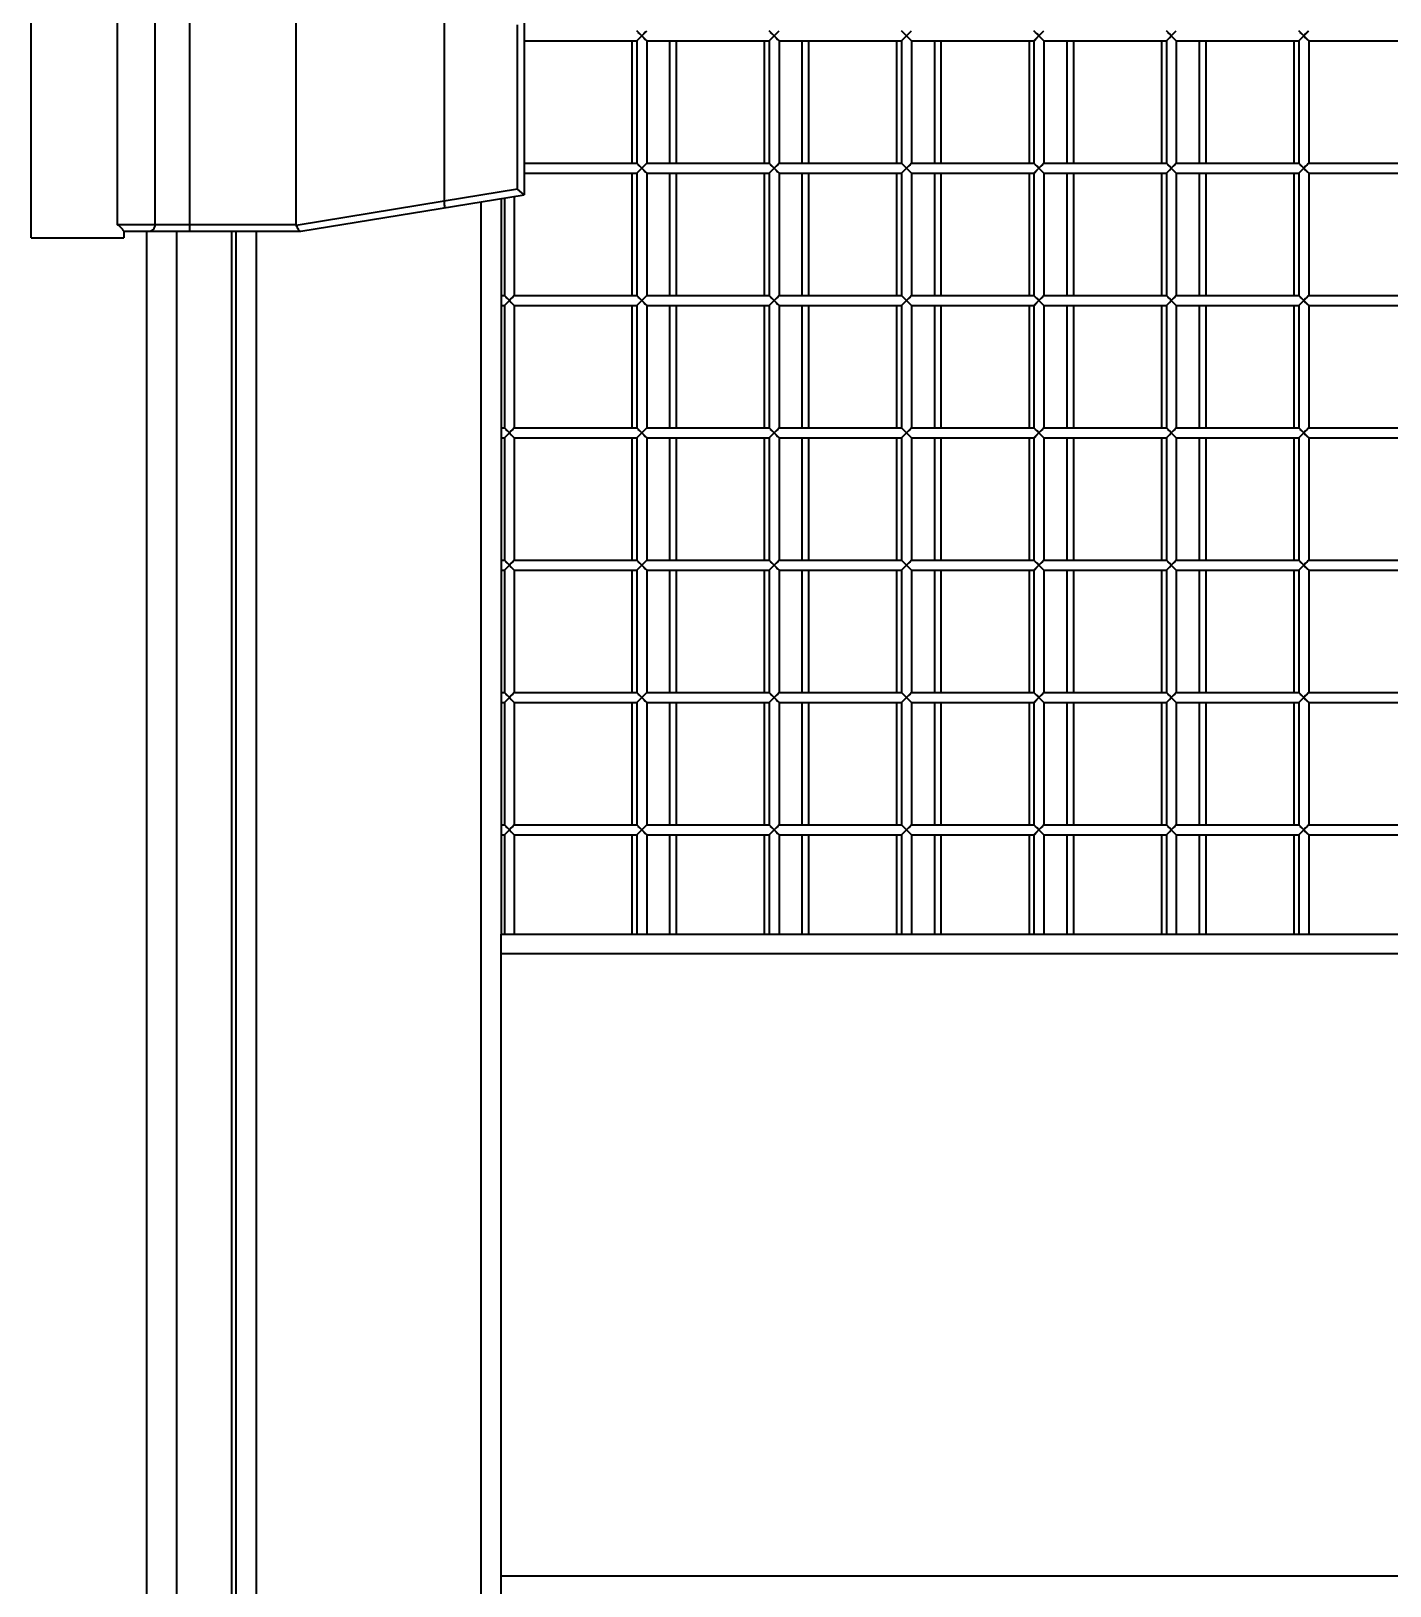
# Model space of a CAD drawing. Header units: millimetres. Extents: x 32496 to 166256, y 3504 to 23939.
# Drawn here: x 95244.8 to 95655.3, y 21251.5 to 21721.4 of the extents above; entities that cross this region are included whole.
import ezdxf

# ---------------------------------------------------------------- set-up
doc = ezdxf.new("R2010")
doc.units = ezdxf.units.MM
doc.layers.get('0').update_dxf_attribs({"lineweight": 35})

# ---------------------------------------------------------------- blocks, each defined once
blk = doc.blocks.new('8-1250')
at = {"linetype": 'Continuous'}
for p, q in [((-4718.13, -33101.29), (-4718.13, -33022.29)), ((-4692.1, -33026.29), (-4692.1, -33097.29)), ((-4680.62, -33097.29), (-4680.62, -33026.29)), ((-4670.3, -33024.29), (-4670.3, -33099.29)), ((-4638.13, -33026.29), (-4638.13, -33097.29)), ((-4593.33, -33033.37), (-4593.33, -33090.21)), ((-4569.13, -33035.29), (-4569.13, -33088.29)), ((-4571.13, -33086.59), (-4571.13, -33036.99)), ((-4535.13, -33041.79), (-4532.13, -33038.79)), ((-4532.13, -33041.79), (-4535.13, -33038.79)), ((-4535.01, -33041.67), (-4534.22, -33040.88)), ((-4534.22, -33040.88), (-4533.63, -33040.29)), ((-4495.13, -33041.79), (-4492.13, -33038.79)), ((-4492.13, -33041.79), (-4495.13, -33038.79)), ((-4495.01, -33041.67), (-4494.22, -33040.88)), ((-4494.22, -33040.88), (-4493.63, -33040.29)), ((-4455.13, -33041.79), (-4452.13, -33038.79)), ((-4452.13, -33041.79), (-4455.13, -33038.79)), ((-4455.01, -33041.67), (-4454.22, -33040.88)), ((-4454.22, -33040.88), (-4453.63, -33040.29)), ((-4415.13, -33041.79), (-4412.13, -33038.79)), ((-4412.13, -33041.79), (-4415.13, -33038.79)), ((-4415.01, -33041.67), (-4414.22, -33040.88)), ((-4414.22, -33040.88), (-4413.63, -33040.29)), ((-4375.13, -33041.79), (-4372.13, -33038.79)), ((-4372.13, -33041.79), (-4375.13, -33038.79)), ((-4375.01, -33041.67), (-4374.22, -33040.88)), ((-4374.22, -33040.88), (-4373.63, -33040.29)), ((-4335.13, -33041.79), (-4332.13, -33038.79)), ((-4332.13, -33041.79), (-4335.13, -33038.79)), ((-4335.01, -33041.67), (-4334.22, -33040.88)), ((-4334.22, -33040.88), (-4333.63, -33040.29)), ((-4569.13, -33041.79), (-4535.13, -33041.79)), ((-4536.63, -33041.79), (-4536.63, -33078.79)), ((-4535.13, -33041.79), (-4535.13, -33078.79)), ((-4532.13, -33041.79), (-4532.13, -33078.79)), ((-4532.13, -33041.79), (-4495.13, -33041.79)), ((-4525.13, -33078.79), (-4525.13, -33041.79)), ((-4523.13, -33078.79), (-4523.13, -33041.79)), ((-4496.63, -33041.79), (-4496.63, -33078.79)), ((-4495.13, -33041.79), (-4495.13, -33078.79)), ((-4492.13, -33041.79), (-4492.13, -33078.79)), ((-4492.13, -33041.79), (-4455.13, -33041.79)), ((-4485.13, -33078.79), (-4485.13, -33041.79)), ((-4483.13, -33078.79), (-4483.13, -33041.79)), ((-4456.63, -33041.79), (-4456.63, -33078.79)), ((-4455.13, -33041.79), (-4455.13, -33078.79)), ((-4452.13, -33041.79), (-4452.13, -33078.79)), ((-4452.13, -33041.79), (-4415.13, -33041.79)), ((-4445.13, -33078.79), (-4445.13, -33041.79)), ((-4443.13, -33078.79), (-4443.13, -33041.79)), ((-4416.63, -33041.79), (-4416.63, -33078.79)), ((-4415.13, -33041.79), (-4415.13, -33078.79)), ((-4412.13, -33041.79), (-4412.13, -33078.79)), ((-4412.13, -33041.79), (-4375.13, -33041.79)), ((-4405.13, -33078.79), (-4405.13, -33041.79)), ((-4403.13, -33078.79), (-4403.13, -33041.79)), ((-4376.63, -33041.79), (-4376.63, -33078.79)), ((-4375.13, -33041.79), (-4375.13, -33078.79)), ((-4372.13, -33041.79), (-4372.13, -33078.79)), ((-4372.13, -33041.79), (-4335.13, -33041.79)), ((-4365.13, -33078.79), (-4365.13, -33041.79)), ((-4363.13, -33078.79), (-4363.13, -33041.79)), ((-4336.63, -33041.79), (-4336.63, -33078.79)), ((-4335.13, -33041.79), (-4335.13, -33078.79)), ((-4332.13, -33041.79), (-4332.13, -33078.79)), ((-4332.13, -33041.79), (-4295.13, -33041.79)), ((-4569.13, -33078.79), (-4535.13, -33078.79)), ((-4535.13, -33081.79), (-4532.13, -33078.79)), ((-4532.13, -33081.79), (-4535.13, -33078.79)), ((-4532.13, -33078.79), (-4495.13, -33078.79)), ((-4495.13, -33081.79), (-4492.13, -33078.79)), ((-4492.13, -33081.79), (-4495.13, -33078.79)), ((-4492.13, -33078.79), (-4455.13, -33078.79)), ((-4455.13, -33081.79), (-4452.13, -33078.79)), ((-4452.13, -33081.79), (-4455.13, -33078.79)), ((-4452.13, -33078.79), (-4415.13, -33078.79)), ((-4415.13, -33081.79), (-4412.13, -33078.79)), ((-4412.13, -33081.79), (-4415.13, -33078.79)), ((-4412.13, -33078.79), (-4375.13, -33078.79)), ((-4375.13, -33081.79), (-4372.13, -33078.79)), ((-4372.13, -33081.79), (-4375.13, -33078.79)), ((-4372.13, -33078.79), (-4335.13, -33078.79)), ((-4335.13, -33081.79), (-4332.13, -33078.79)), ((-4332.13, -33081.79), (-4335.13, -33078.79)), ((-4332.13, -33078.79), (-4295.13, -33078.79)), ((-4569.13, -33081.79), (-4535.13, -33081.79)), ((-4536.63, -33081.79), (-4536.63, -33118.79)), ((-4535.13, -33081.79), (-4535.13, -33118.79)), ((-4535.01, -33081.67), (-4534.22, -33080.88)), ((-4534.22, -33080.88), (-4533.63, -33080.29)), ((-4532.13, -33081.79), (-4532.13, -33118.79)), ((-4532.13, -33081.79), (-4495.13, -33081.79)), ((-4525.13, -33118.79), (-4525.13, -33081.79)), ((-4523.13, -33118.79), (-4523.13, -33081.79)), ((-4496.63, -33081.79), (-4496.63, -33118.79)), ((-4495.13, -33081.79), (-4495.13, -33118.79)), ((-4495.01, -33081.67), (-4494.22, -33080.88)), ((-4494.22, -33080.88), (-4493.63, -33080.29)), ((-4492.13, -33081.79), (-4492.13, -33118.79)), ((-4492.13, -33081.79), (-4455.13, -33081.79)), ((-4485.13, -33118.79), (-4485.13, -33081.79)), ((-4483.13, -33118.79), (-4483.13, -33081.79)), ((-4456.63, -33081.79), (-4456.63, -33118.79)), ((-4455.13, -33081.79), (-4455.13, -33118.79)), ((-4455.01, -33081.67), (-4454.22, -33080.88)), ((-4454.22, -33080.88), (-4453.63, -33080.29)), ((-4452.13, -33081.79), (-4452.13, -33118.79)), ((-4452.13, -33081.79), (-4415.13, -33081.79)), ((-4445.13, -33118.79), (-4445.13, -33081.79)), ((-4443.13, -33118.79), (-4443.13, -33081.79)), ((-4416.63, -33081.79), (-4416.63, -33118.79)), ((-4415.13, -33081.79), (-4415.13, -33118.79)), ((-4415.01, -33081.67), (-4414.22, -33080.88)), ((-4414.22, -33080.88), (-4413.63, -33080.29)), ((-4412.13, -33081.79), (-4412.13, -33118.79)), ((-4412.13, -33081.79), (-4375.13, -33081.79)), ((-4405.13, -33118.79), (-4405.13, -33081.79)), ((-4403.13, -33118.79), (-4403.13, -33081.79)), ((-4376.63, -33081.79), (-4376.63, -33118.79)), ((-4375.13, -33081.79), (-4375.13, -33118.79)), ((-4375.01, -33081.67), (-4374.22, -33080.88)), ((-4374.22, -33080.88), (-4373.63, -33080.29)), ((-4372.13, -33081.79), (-4372.13, -33118.79)), ((-4372.13, -33081.79), (-4335.13, -33081.79)), ((-4365.13, -33118.79), (-4365.13, -33081.79)), ((-4363.13, -33118.79), (-4363.13, -33081.79)), ((-4336.63, -33081.79), (-4336.63, -33118.79)), ((-4335.13, -33081.79), (-4335.13, -33118.79)), ((-4335.01, -33081.67), (-4334.22, -33080.88)), ((-4334.22, -33080.88), (-4333.63, -33080.29)), ((-4332.13, -33081.79), (-4332.13, -33118.79)), ((-4332.13, -33081.79), (-4295.13, -33081.79)), ((-4636.63, -33099.29), (-4569.13, -33088.29)), ((-4571.13, -33086.59), (-4593.33, -33090.21)), ((-4569.13, -33088.29), (-4571.13, -33086.59)), ((-4593.32, -33090.28), (-4638.05, -33097.57)), ((-4582.13, -33733.17), (-4582.13, -33090.41)), ((-4576.13, -33089.43), (-4576.13, -33311.79)), ((-4575.13, -33089.27), (-4575.13, -33118.79)), ((-4572.13, -33088.78), (-4572.13, -33118.79)), ((-4692.1, -33097.29), (-4638.13, -33097.29)), ((-4718.13, -33101.29), (-4690.13, -33101.29)), ((-4690.13, -33099.29), (-4690.13, -33101.29)), ((-4690.13, -33099.29), (-4636.63, -33099.29)), ((-4683.13, -33724.29), (-4683.13, -33099.29)), ((-4674.13, -33724.29), (-4674.13, -33099.29)), ((-4657.63, -33099.29), (-4657.63, -33724.29)), ((-4656.13, -33724.29), (-4656.13, -33099.29)), ((-4650.13, -33099.29), (-4650.13, -33724.29)), ((-4576.13, -33118.79), (-4575.13, -33118.79)), ((-4575.13, -33121.79), (-4572.13, -33118.79)), ((-4572.13, -33121.79), (-4575.13, -33118.79)), ((-4575.01, -33121.67), (-4574.22, -33120.88)), ((-4574.22, -33120.88), (-4573.63, -33120.29)), ((-4572.13, -33118.79), (-4535.13, -33118.79)), ((-4535.13, -33121.79), (-4532.13, -33118.79)), ((-4532.13, -33121.79), (-4535.13, -33118.79)), ((-4535.01, -33121.67), (-4534.22, -33120.88)), ((-4534.22, -33120.88), (-4533.63, -33120.29)), ((-4532.13, -33118.79), (-4495.13, -33118.79)), ((-4495.13, -33121.79), (-4492.13, -33118.79)), ((-4492.13, -33121.79), (-4495.13, -33118.79)), ((-4495.01, -33121.67), (-4494.22, -33120.88)), ((-4494.22, -33120.88), (-4493.63, -33120.29)), ((-4492.13, -33118.79), (-4455.13, -33118.79)), ((-4455.13, -33121.79), (-4452.13, -33118.79)), ((-4452.13, -33121.79), (-4455.13, -33118.79)), ((-4455.01, -33121.67), (-4454.22, -33120.88)), ((-4454.22, -33120.88), (-4453.63, -33120.29)), ((-4452.13, -33118.79), (-4415.13, -33118.79)), ((-4415.13, -33121.79), (-4412.13, -33118.79)), ((-4412.13, -33121.79), (-4415.13, -33118.79)), ((-4415.01, -33121.67), (-4414.22, -33120.88)), ((-4414.22, -33120.88), (-4413.63, -33120.29)), ((-4412.13, -33118.79), (-4375.13, -33118.79)), ((-4375.13, -33121.79), (-4372.13, -33118.79)), ((-4372.13, -33121.79), (-4375.13, -33118.79)), ((-4375.01, -33121.67), (-4374.22, -33120.88)), ((-4374.22, -33120.88), (-4373.63, -33120.29)), ((-4372.13, -33118.79), (-4335.13, -33118.79)), ((-4335.13, -33121.79), (-4332.13, -33118.79)), ((-4332.13, -33121.79), (-4335.13, -33118.79)), ((-4335.01, -33121.67), (-4334.22, -33120.88)), ((-4334.22, -33120.88), (-4333.63, -33120.29)), ((-4332.13, -33118.79), (-4295.13, -33118.79)), ((-4576.13, -33121.79), (-4575.13, -33121.79)), ((-4575.13, -33121.79), (-4575.13, -33158.79)), ((-4572.13, -33121.79), (-4572.13, -33158.79)), ((-4572.13, -33121.79), (-4535.13, -33121.79)), ((-4536.63, -33121.79), (-4536.63, -33158.79)), ((-4535.13, -33121.79), (-4535.13, -33158.79)), ((-4532.13, -33121.79), (-4532.13, -33158.79)), ((-4532.13, -33121.79), (-4495.13, -33121.79)), ((-4525.13, -33158.79), (-4525.13, -33121.79)), ((-4523.13, -33158.79), (-4523.13, -33121.79)), ((-4496.63, -33121.79), (-4496.63, -33158.79)), ((-4495.13, -33121.79), (-4495.13, -33158.79)), ((-4492.13, -33121.79), (-4492.13, -33158.79)), ((-4492.13, -33121.79), (-4455.13, -33121.79)), ((-4485.13, -33158.79), (-4485.13, -33121.79)), ((-4483.13, -33158.79), (-4483.13, -33121.79)), ((-4456.63, -33121.79), (-4456.63, -33158.79)), ((-4455.13, -33121.79), (-4455.13, -33158.79)), ((-4452.13, -33121.79), (-4452.13, -33158.79)), ((-4452.13, -33121.79), (-4415.13, -33121.79)), ((-4445.13, -33158.79), (-4445.13, -33121.79)), ((-4443.13, -33158.79), (-4443.13, -33121.79)), ((-4416.63, -33121.79), (-4416.63, -33158.79)), ((-4415.13, -33121.79), (-4415.13, -33158.79)), ((-4412.13, -33121.79), (-4412.13, -33158.79)), ((-4412.13, -33121.79), (-4375.13, -33121.79)), ((-4405.13, -33158.79), (-4405.13, -33121.79)), ((-4403.13, -33158.79), (-4403.13, -33121.79)), ((-4376.63, -33121.79), (-4376.63, -33158.79)), ((-4375.13, -33121.79), (-4375.13, -33158.79)), ((-4372.13, -33121.79), (-4372.13, -33158.79)), ((-4372.13, -33121.79), (-4335.13, -33121.79)), ((-4365.13, -33158.79), (-4365.13, -33121.79)), ((-4363.13, -33158.79), (-4363.13, -33121.79)), ((-4336.63, -33121.79), (-4336.63, -33158.79)), ((-4335.13, -33121.79), (-4335.13, -33158.79)), ((-4332.13, -33121.79), (-4332.13, -33158.79)), ((-4332.13, -33121.79), (-4295.13, -33121.79)), ((-4576.13, -33158.79), (-4575.13, -33158.79)), ((-4575.13, -33161.79), (-4572.13, -33158.79)), ((-4572.13, -33161.79), (-4575.13, -33158.79)), ((-4572.13, -33158.79), (-4535.13, -33158.79)), ((-4535.13, -33161.79), (-4532.13, -33158.79)), ((-4532.13, -33161.79), (-4535.13, -33158.79)), ((-4532.13, -33158.79), (-4495.13, -33158.79)), ((-4495.13, -33161.79), (-4492.13, -33158.79)), ((-4492.13, -33161.79), (-4495.13, -33158.79)), ((-4492.13, -33158.79), (-4455.13, -33158.79)), ((-4455.13, -33161.79), (-4452.13, -33158.79)), ((-4452.13, -33161.79), (-4455.13, -33158.79)), ((-4452.13, -33158.79), (-4415.13, -33158.79)), ((-4415.13, -33161.79), (-4412.13, -33158.79)), ((-4412.13, -33161.79), (-4415.13, -33158.79)), ((-4412.13, -33158.79), (-4375.13, -33158.79)), ((-4375.13, -33161.79), (-4372.13, -33158.79)), ((-4372.13, -33161.79), (-4375.13, -33158.79)), ((-4372.13, -33158.79), (-4335.13, -33158.79)), ((-4335.13, -33161.79), (-4332.13, -33158.79)), ((-4332.13, -33161.79), (-4335.13, -33158.79)), ((-4332.13, -33158.79), (-4295.13, -33158.79)), ((-4576.13, -33161.79), (-4575.13, -33161.79)), ((-4575.13, -33161.79), (-4575.13, -33198.79)), ((-4575.01, -33161.67), (-4574.22, -33160.88)), ((-4574.22, -33160.88), (-4573.63, -33160.29)), ((-4572.13, -33161.79), (-4572.13, -33198.79)), ((-4572.13, -33161.79), (-4535.13, -33161.79)), ((-4536.63, -33161.79), (-4536.63, -33198.79)), ((-4535.13, -33161.79), (-4535.13, -33198.79)), ((-4535.01, -33161.67), (-4534.22, -33160.88)), ((-4534.22, -33160.88), (-4533.63, -33160.29)), ((-4532.13, -33161.79), (-4532.13, -33198.79)), ((-4532.13, -33161.79), (-4495.13, -33161.79)), ((-4525.13, -33198.79), (-4525.13, -33161.79)), ((-4523.13, -33198.79), (-4523.13, -33161.79)), ((-4496.63, -33161.79), (-4496.63, -33198.79)), ((-4495.13, -33161.79), (-4495.13, -33198.79)), ((-4495.01, -33161.67), (-4494.22, -33160.88)), ((-4494.22, -33160.88), (-4493.63, -33160.29)), ((-4492.13, -33161.79), (-4492.13, -33198.79)), ((-4492.13, -33161.79), (-4455.13, -33161.79)), ((-4485.13, -33198.79), (-4485.13, -33161.79)), ((-4483.13, -33198.79), (-4483.13, -33161.79)), ((-4456.63, -33161.79), (-4456.63, -33198.79)), ((-4455.13, -33161.79), (-4455.13, -33198.79)), ((-4455.01, -33161.67), (-4454.22, -33160.88)), ((-4454.22, -33160.88), (-4453.63, -33160.29)), ((-4452.13, -33161.79), (-4452.13, -33198.79)), ((-4452.13, -33161.79), (-4415.13, -33161.79)), ((-4445.13, -33198.79), (-4445.13, -33161.79)), ((-4443.13, -33198.79), (-4443.13, -33161.79)), ((-4416.63, -33161.79), (-4416.63, -33198.79)), ((-4415.13, -33161.79), (-4415.13, -33198.79)), ((-4415.01, -33161.67), (-4414.22, -33160.88)), ((-4414.22, -33160.88), (-4413.63, -33160.29)), ((-4412.13, -33161.79), (-4412.13, -33198.79)), ((-4412.13, -33161.79), (-4375.13, -33161.79)), ((-4405.13, -33198.79), (-4405.13, -33161.79)), ((-4403.13, -33198.79), (-4403.13, -33161.79)), ((-4376.63, -33161.79), (-4376.63, -33198.79)), ((-4375.13, -33161.79), (-4375.13, -33198.79)), ((-4375.01, -33161.67), (-4374.22, -33160.88)), ((-4374.22, -33160.88), (-4373.63, -33160.29)), ((-4372.13, -33161.79), (-4372.13, -33198.79)), ((-4372.13, -33161.79), (-4335.13, -33161.79)), ((-4365.13, -33198.79), (-4365.13, -33161.79)), ((-4363.13, -33198.79), (-4363.13, -33161.79)), ((-4336.63, -33161.79), (-4336.63, -33198.79)), ((-4335.13, -33161.79), (-4335.13, -33198.79)), ((-4335.01, -33161.67), (-4334.22, -33160.88)), ((-4334.22, -33160.88), (-4333.63, -33160.29)), ((-4332.13, -33161.79), (-4332.13, -33198.79)), ((-4332.13, -33161.79), (-4295.13, -33161.79)), ((-4576.13, -33198.79), (-4575.13, -33198.79)), ((-4575.13, -33201.79), (-4572.13, -33198.79)), ((-4572.13, -33201.79), (-4575.13, -33198.79)), ((-4575.01, -33201.67), (-4574.22, -33200.88)), ((-4574.22, -33200.88), (-4573.63, -33200.29)), ((-4572.13, -33198.79), (-4535.13, -33198.79)), ((-4535.13, -33201.79), (-4532.13, -33198.79)), ((-4532.13, -33201.79), (-4535.13, -33198.79)), ((-4535.01, -33201.67), (-4534.22, -33200.88)), ((-4534.22, -33200.88), (-4533.63, -33200.29)), ((-4532.13, -33198.79), (-4495.13, -33198.79)), ((-4495.13, -33201.79), (-4492.13, -33198.79)), ((-4492.13, -33201.79), (-4495.13, -33198.79)), ((-4495.01, -33201.67), (-4494.22, -33200.88)), ((-4494.22, -33200.88), (-4493.63, -33200.29)), ((-4492.13, -33198.79), (-4455.13, -33198.79)), ((-4455.13, -33201.79), (-4452.13, -33198.79)), ((-4452.13, -33201.79), (-4455.13, -33198.79)), ((-4455.01, -33201.67), (-4454.22, -33200.88)), ((-4454.22, -33200.88), (-4453.63, -33200.29)), ((-4452.13, -33198.79), (-4415.13, -33198.79)), ((-4415.13, -33201.79), (-4412.13, -33198.79)), ((-4412.13, -33201.79), (-4415.13, -33198.79)), ((-4415.01, -33201.67), (-4414.22, -33200.88)), ((-4414.22, -33200.88), (-4413.63, -33200.29)), ((-4412.13, -33198.79), (-4375.13, -33198.79)), ((-4375.13, -33201.79), (-4372.13, -33198.79)), ((-4372.13, -33201.79), (-4375.13, -33198.79)), ((-4375.01, -33201.67), (-4374.22, -33200.88)), ((-4374.22, -33200.88), (-4373.63, -33200.29)), ((-4372.13, -33198.79), (-4335.13, -33198.79)), ((-4335.13, -33201.79), (-4332.13, -33198.79)), ((-4332.13, -33201.79), (-4335.13, -33198.79)), ((-4335.01, -33201.67), (-4334.22, -33200.88)), ((-4334.22, -33200.88), (-4333.63, -33200.29)), ((-4332.13, -33198.79), (-4295.13, -33198.79)), ((-4576.13, -33201.79), (-4575.13, -33201.79)), ((-4575.13, -33201.79), (-4575.13, -33238.79)), ((-4572.13, -33201.79), (-4572.13, -33238.79)), ((-4572.13, -33201.79), (-4535.13, -33201.79)), ((-4536.63, -33201.79), (-4536.63, -33238.79)), ((-4535.13, -33201.79), (-4535.13, -33238.79)), ((-4532.13, -33201.79), (-4532.13, -33238.79)), ((-4532.13, -33201.79), (-4495.13, -33201.79)), ((-4525.13, -33238.79), (-4525.13, -33201.79)), ((-4523.13, -33238.79), (-4523.13, -33201.79)), ((-4496.63, -33201.79), (-4496.63, -33238.79)), ((-4495.13, -33201.79), (-4495.13, -33238.79)), ((-4492.13, -33201.79), (-4492.13, -33238.79)), ((-4492.13, -33201.79), (-4455.13, -33201.79)), ((-4485.13, -33238.79), (-4485.13, -33201.79)), ((-4483.13, -33238.79), (-4483.13, -33201.79)), ((-4456.63, -33201.79), (-4456.63, -33238.79)), ((-4455.13, -33201.79), (-4455.13, -33238.79)), ((-4452.13, -33201.79), (-4452.13, -33238.79)), ((-4452.13, -33201.79), (-4415.13, -33201.79)), ((-4445.13, -33238.79), (-4445.13, -33201.79)), ((-4443.13, -33238.79), (-4443.13, -33201.79)), ((-4416.63, -33201.79), (-4416.63, -33238.79)), ((-4415.13, -33201.79), (-4415.13, -33238.79)), ((-4412.13, -33201.79), (-4412.13, -33238.79)), ((-4412.13, -33201.79), (-4375.13, -33201.79)), ((-4405.13, -33238.79), (-4405.13, -33201.79)), ((-4403.13, -33238.79), (-4403.13, -33201.79)), ((-4376.63, -33201.79), (-4376.63, -33238.79)), ((-4375.13, -33201.79), (-4375.13, -33238.79)), ((-4372.13, -33201.79), (-4372.13, -33238.79)), ((-4372.13, -33201.79), (-4335.13, -33201.79)), ((-4365.13, -33238.79), (-4365.13, -33201.79)), ((-4363.13, -33238.79), (-4363.13, -33201.79)), ((-4336.63, -33201.79), (-4336.63, -33238.79)), ((-4335.13, -33201.79), (-4335.13, -33238.79)), ((-4332.13, -33201.79), (-4332.13, -33238.79)), ((-4332.13, -33201.79), (-4295.13, -33201.79)), ((-4576.13, -33238.79), (-4575.13, -33238.79)), ((-4575.13, -33241.79), (-4572.13, -33238.79)), ((-4572.13, -33241.79), (-4575.13, -33238.79)), ((-4572.13, -33238.79), (-4535.13, -33238.79)), ((-4535.13, -33241.79), (-4532.13, -33238.79)), ((-4532.13, -33241.79), (-4535.13, -33238.79)), ((-4532.13, -33238.79), (-4495.13, -33238.79)), ((-4495.13, -33241.79), (-4492.13, -33238.79)), ((-4492.13, -33241.79), (-4495.13, -33238.79)), ((-4492.13, -33238.79), (-4455.13, -33238.79)), ((-4455.13, -33241.79), (-4452.13, -33238.79)), ((-4452.13, -33241.79), (-4455.13, -33238.79)), ((-4452.13, -33238.79), (-4415.13, -33238.79)), ((-4415.13, -33241.79), (-4412.13, -33238.79)), ((-4412.13, -33241.79), (-4415.13, -33238.79)), ((-4412.13, -33238.79), (-4375.13, -33238.79)), ((-4375.13, -33241.79), (-4372.13, -33238.79)), ((-4372.13, -33241.79), (-4375.13, -33238.79)), ((-4372.13, -33238.79), (-4335.13, -33238.79)), ((-4335.13, -33241.79), (-4332.13, -33238.79)), ((-4332.13, -33241.79), (-4335.13, -33238.79)), ((-4332.13, -33238.79), (-4295.13, -33238.79)), ((-4576.13, -33241.79), (-4575.13, -33241.79)), ((-4575.13, -33241.79), (-4575.13, -33278.79)), ((-4575.01, -33241.67), (-4574.22, -33240.88)), ((-4574.22, -33240.88), (-4573.63, -33240.29)), ((-4572.13, -33241.79), (-4572.13, -33278.79)), ((-4572.13, -33241.79), (-4535.13, -33241.79)), ((-4536.63, -33241.79), (-4536.63, -33278.79)), ((-4535.13, -33241.79), (-4535.13, -33278.79)), ((-4535.01, -33241.67), (-4534.22, -33240.88)), ((-4534.22, -33240.88), (-4533.63, -33240.29)), ((-4532.13, -33241.79), (-4532.13, -33278.79)), ((-4532.13, -33241.79), (-4495.13, -33241.79)), ((-4525.13, -33278.79), (-4525.13, -33241.79)), ((-4523.13, -33278.79), (-4523.13, -33241.79)), ((-4496.63, -33241.79), (-4496.63, -33278.79)), ((-4495.13, -33241.79), (-4495.13, -33278.79)), ((-4495.01, -33241.67), (-4494.22, -33240.88)), ((-4494.22, -33240.88), (-4493.63, -33240.29)), ((-4492.13, -33241.79), (-4492.13, -33278.79)), ((-4492.13, -33241.79), (-4455.13, -33241.79)), ((-4485.13, -33278.79), (-4485.13, -33241.79)), ((-4483.13, -33278.79), (-4483.13, -33241.79)), ((-4456.63, -33241.79), (-4456.63, -33278.79)), ((-4455.13, -33241.79), (-4455.13, -33278.79)), ((-4455.01, -33241.67), (-4454.22, -33240.88)), ((-4454.22, -33240.88), (-4453.63, -33240.29)), ((-4452.13, -33241.79), (-4452.13, -33278.79)), ((-4452.13, -33241.79), (-4415.13, -33241.79)), ((-4445.13, -33278.79), (-4445.13, -33241.79)), ((-4443.13, -33278.79), (-4443.13, -33241.79)), ((-4416.63, -33241.79), (-4416.63, -33278.79)), ((-4415.13, -33241.79), (-4415.13, -33278.79)), ((-4415.01, -33241.67), (-4414.22, -33240.88)), ((-4414.22, -33240.88), (-4413.63, -33240.29)), ((-4412.13, -33241.79), (-4412.13, -33278.79)), ((-4412.13, -33241.79), (-4375.13, -33241.79)), ((-4405.13, -33278.79), (-4405.13, -33241.79)), ((-4403.13, -33278.79), (-4403.13, -33241.79)), ((-4376.63, -33241.79), (-4376.63, -33278.79)), ((-4375.13, -33241.79), (-4375.13, -33278.79)), ((-4375.01, -33241.67), (-4374.22, -33240.88)), ((-4374.22, -33240.88), (-4373.63, -33240.29)), ((-4372.13, -33241.79), (-4372.13, -33278.79)), ((-4372.13, -33241.79), (-4335.13, -33241.79)), ((-4365.13, -33278.79), (-4365.13, -33241.79)), ((-4363.13, -33278.79), (-4363.13, -33241.79)), ((-4336.63, -33241.79), (-4336.63, -33278.79)), ((-4335.13, -33241.79), (-4335.13, -33278.79)), ((-4335.01, -33241.67), (-4334.22, -33240.88)), ((-4334.22, -33240.88), (-4333.63, -33240.29)), ((-4332.13, -33241.79), (-4332.13, -33278.79)), ((-4332.13, -33241.79), (-4295.13, -33241.79)), ((-4576.13, -33278.79), (-4575.13, -33278.79)), ((-4575.13, -33281.79), (-4572.13, -33278.79)), ((-4572.13, -33281.79), (-4575.13, -33278.79)), ((-4575.01, -33281.67), (-4574.22, -33280.88)), ((-4574.22, -33280.88), (-4573.63, -33280.29)), ((-4572.13, -33278.79), (-4535.13, -33278.79)), ((-4535.13, -33281.79), (-4532.13, -33278.79)), ((-4532.13, -33281.79), (-4535.13, -33278.79)), ((-4535.01, -33281.67), (-4534.22, -33280.88)), ((-4534.22, -33280.88), (-4533.63, -33280.29)), ((-4532.13, -33278.79), (-4495.13, -33278.79)), ((-4495.13, -33281.79), (-4492.13, -33278.79)), ((-4492.13, -33281.79), (-4495.13, -33278.79)), ((-4495.01, -33281.67), (-4494.22, -33280.88)), ((-4494.22, -33280.88), (-4493.63, -33280.29)), ((-4492.13, -33278.79), (-4455.13, -33278.79)), ((-4455.13, -33281.79), (-4452.13, -33278.79)), ((-4452.13, -33281.79), (-4455.13, -33278.79)), ((-4455.01, -33281.67), (-4454.22, -33280.88)), ((-4454.22, -33280.88), (-4453.63, -33280.29)), ((-4452.13, -33278.79), (-4415.13, -33278.79)), ((-4415.13, -33281.79), (-4412.13, -33278.79)), ((-4412.13, -33281.79), (-4415.13, -33278.79)), ((-4415.01, -33281.67), (-4414.22, -33280.88)), ((-4414.22, -33280.88), (-4413.63, -33280.29)), ((-4412.13, -33278.79), (-4375.13, -33278.79)), ((-4375.13, -33281.79), (-4372.13, -33278.79)), ((-4372.13, -33281.79), (-4375.13, -33278.79)), ((-4375.01, -33281.67), (-4374.22, -33280.88)), ((-4374.22, -33280.88), (-4373.63, -33280.29)), ((-4372.13, -33278.79), (-4335.13, -33278.79)), ((-4335.13, -33281.79), (-4332.13, -33278.79)), ((-4332.13, -33281.79), (-4335.13, -33278.79)), ((-4335.01, -33281.67), (-4334.22, -33280.88)), ((-4334.22, -33280.88), (-4333.63, -33280.29)), ((-4332.13, -33278.79), (-4295.13, -33278.79)), ((-4576.13, -33281.79), (-4575.13, -33281.79)), ((-4575.13, -33281.79), (-4575.13, -33311.79)), ((-4572.13, -33281.79), (-4572.13, -33311.79)), ((-4572.13, -33281.79), (-4535.13, -33281.79)), ((-4536.63, -33281.79), (-4536.63, -33311.79)), ((-4535.13, -33281.79), (-4535.13, -33311.79)), ((-4532.13, -33281.79), (-4532.13, -33311.79)), ((-4532.13, -33281.79), (-4495.13, -33281.79)), ((-4525.13, -33311.79), (-4525.13, -33281.79)), ((-4523.13, -33311.79), (-4523.13, -33281.79)), ((-4496.63, -33281.79), (-4496.63, -33311.79)), ((-4495.13, -33281.79), (-4495.13, -33311.79)), ((-4492.13, -33281.79), (-4492.13, -33311.79)), ((-4492.13, -33281.79), (-4455.13, -33281.79)), ((-4485.13, -33311.79), (-4485.13, -33281.79)), ((-4483.13, -33311.79), (-4483.13, -33281.79)), ((-4456.63, -33281.79), (-4456.63, -33311.79)), ((-4455.13, -33281.79), (-4455.13, -33311.79)), ((-4452.13, -33281.79), (-4452.13, -33311.79)), ((-4452.13, -33281.79), (-4415.13, -33281.79)), ((-4445.13, -33311.79), (-4445.13, -33281.79)), ((-4443.13, -33311.79), (-4443.13, -33281.79)), ((-4416.63, -33281.79), (-4416.63, -33311.79)), ((-4415.13, -33281.79), (-4415.13, -33311.79)), ((-4412.13, -33281.79), (-4412.13, -33311.79)), ((-4412.13, -33281.79), (-4375.13, -33281.79)), ((-4405.13, -33311.79), (-4405.13, -33281.79)), ((-4403.13, -33311.79), (-4403.13, -33281.79)), ((-4376.63, -33281.79), (-4376.63, -33311.79)), ((-4375.13, -33281.79), (-4375.13, -33311.79)), ((-4372.13, -33281.79), (-4372.13, -33311.79)), ((-4372.13, -33281.79), (-4335.13, -33281.79)), ((-4365.13, -33311.79), (-4365.13, -33281.79)), ((-4363.13, -33311.79), (-4363.13, -33281.79)), ((-4336.63, -33281.79), (-4336.63, -33311.79)), ((-4335.13, -33281.79), (-4335.13, -33311.79)), ((-4332.13, -33281.79), (-4332.13, -33311.79)), ((-4332.13, -33281.79), (-4295.13, -33281.79)), ((-4576.13, -33511.79), (-4576.13, -33311.79)), ((-4576.13, -33311.79), (-3950.13, -33311.79)), ((-3950.13, -33317.79), (-4576.13, -33317.79)), ((-4576.13, -33505.79), (-3950.13, -33505.79))]:
    blk.add_line(p, q, dxfattribs=at)
for points in [[(-4533.63, -33040.29), (-4534.21, -33039.7), (-4534.69, -33039.23)], [(-4532.24, -33038.9), (-4532.56, -33039.22), (-4533.05, -33039.71), (-4533.63, -33040.29)], [(-4533.63, -33040.29), (-4533.04, -33040.88), (-4532.57, -33041.35), (-4532.13, -33041.79)], [(-4493.63, -33040.29), (-4494.21, -33039.7), (-4494.69, -33039.23)], [(-4492.24, -33038.9), (-4492.56, -33039.22), (-4493.05, -33039.71), (-4493.63, -33040.29)], [(-4493.63, -33040.29), (-4493.04, -33040.88), (-4492.57, -33041.35), (-4492.13, -33041.79)], [(-4453.63, -33040.29), (-4454.21, -33039.7), (-4454.69, -33039.23)], [(-4452.24, -33038.9), (-4452.56, -33039.22), (-4453.05, -33039.71), (-4453.63, -33040.29)], [(-4453.63, -33040.29), (-4453.04, -33040.88), (-4452.57, -33041.35), (-4452.13, -33041.79)], [(-4413.63, -33040.29), (-4414.21, -33039.7), (-4414.69, -33039.23)], [(-4412.24, -33038.9), (-4412.56, -33039.22), (-4413.05, -33039.71), (-4413.63, -33040.29)], [(-4413.63, -33040.29), (-4413.04, -33040.88), (-4412.57, -33041.35), (-4412.13, -33041.79)], [(-4373.63, -33040.29), (-4374.21, -33039.7), (-4374.69, -33039.23)], [(-4372.24, -33038.9), (-4372.56, -33039.22), (-4373.05, -33039.71), (-4373.63, -33040.29)], [(-4373.63, -33040.29), (-4373.04, -33040.88), (-4372.57, -33041.35), (-4372.13, -33041.79)], [(-4333.63, -33040.29), (-4334.21, -33039.7), (-4334.69, -33039.23)], [(-4332.24, -33038.9), (-4332.56, -33039.22), (-4333.05, -33039.71), (-4333.63, -33040.29)], [(-4333.63, -33040.29), (-4333.04, -33040.88), (-4332.57, -33041.35), (-4332.13, -33041.79)], [(-4533.63, -33080.29), (-4534.21, -33079.7), (-4534.69, -33079.23)], [(-4532.24, -33078.9), (-4532.56, -33079.22), (-4533.05, -33079.71), (-4533.63, -33080.29)], [(-4493.63, -33080.29), (-4494.21, -33079.7), (-4494.69, -33079.23)], [(-4492.24, -33078.9), (-4492.56, -33079.22), (-4493.05, -33079.71), (-4493.63, -33080.29)], [(-4453.63, -33080.29), (-4454.21, -33079.7), (-4454.69, -33079.23)], [(-4452.24, -33078.9), (-4452.56, -33079.22), (-4453.05, -33079.71), (-4453.63, -33080.29)], [(-4413.63, -33080.29), (-4414.21, -33079.7), (-4414.69, -33079.23)], [(-4412.24, -33078.9), (-4412.56, -33079.22), (-4413.05, -33079.71), (-4413.63, -33080.29)], [(-4373.63, -33080.29), (-4374.21, -33079.7), (-4374.69, -33079.23)], [(-4372.24, -33078.9), (-4372.56, -33079.22), (-4373.05, -33079.71), (-4373.63, -33080.29)], [(-4333.63, -33080.29), (-4334.21, -33079.7), (-4334.69, -33079.23)], [(-4332.24, -33078.9), (-4332.56, -33079.22), (-4333.05, -33079.71), (-4333.63, -33080.29)], [(-4533.63, -33080.29), (-4533.04, -33080.88), (-4532.57, -33081.35), (-4532.13, -33081.79)], [(-4493.63, -33080.29), (-4493.04, -33080.88), (-4492.57, -33081.35), (-4492.13, -33081.79)], [(-4453.63, -33080.29), (-4453.04, -33080.88), (-4452.57, -33081.35), (-4452.13, -33081.79)], [(-4413.63, -33080.29), (-4413.04, -33080.88), (-4412.57, -33081.35), (-4412.13, -33081.79)], [(-4373.63, -33080.29), (-4373.04, -33080.88), (-4372.57, -33081.35), (-4372.13, -33081.79)], [(-4333.63, -33080.29), (-4333.04, -33080.88), (-4332.57, -33081.35), (-4332.13, -33081.79)], [(-4573.63, -33120.29), (-4574.21, -33119.7), (-4574.69, -33119.23)], [(-4572.24, -33118.9), (-4572.56, -33119.22), (-4573.05, -33119.71), (-4573.63, -33120.29)], [(-4573.63, -33120.29), (-4573.04, -33120.88), (-4572.57, -33121.35), (-4572.13, -33121.79)], [(-4533.63, -33120.29), (-4534.21, -33119.7), (-4534.69, -33119.23)], [(-4532.24, -33118.9), (-4532.56, -33119.22), (-4533.05, -33119.71), (-4533.63, -33120.29)], [(-4533.63, -33120.29), (-4533.04, -33120.88), (-4532.57, -33121.35), (-4532.13, -33121.79)], [(-4493.63, -33120.29), (-4494.21, -33119.7), (-4494.69, -33119.23)], [(-4492.24, -33118.9), (-4492.56, -33119.22), (-4493.05, -33119.71), (-4493.63, -33120.29)], [(-4493.63, -33120.29), (-4493.04, -33120.88), (-4492.57, -33121.35), (-4492.13, -33121.79)], [(-4453.63, -33120.29), (-4454.21, -33119.7), (-4454.69, -33119.23)], [(-4452.24, -33118.9), (-4452.56, -33119.22), (-4453.05, -33119.71), (-4453.63, -33120.29)], [(-4453.63, -33120.29), (-4453.04, -33120.88), (-4452.57, -33121.35), (-4452.13, -33121.79)], [(-4413.63, -33120.29), (-4414.21, -33119.7), (-4414.69, -33119.23)], [(-4412.24, -33118.9), (-4412.56, -33119.22), (-4413.05, -33119.71), (-4413.63, -33120.29)], [(-4413.63, -33120.29), (-4413.04, -33120.88), (-4412.57, -33121.35), (-4412.13, -33121.79)], [(-4373.63, -33120.29), (-4374.21, -33119.7), (-4374.69, -33119.23)], [(-4372.24, -33118.9), (-4372.56, -33119.22), (-4373.05, -33119.71), (-4373.63, -33120.29)], [(-4373.63, -33120.29), (-4373.04, -33120.88), (-4372.57, -33121.35), (-4372.13, -33121.79)], [(-4333.63, -33120.29), (-4334.21, -33119.7), (-4334.69, -33119.23)], [(-4332.24, -33118.9), (-4332.56, -33119.22), (-4333.05, -33119.71), (-4333.63, -33120.29)], [(-4333.63, -33120.29), (-4333.04, -33120.88), (-4332.57, -33121.35), (-4332.13, -33121.79)], [(-4572.24, -33158.9), (-4572.56, -33159.22), (-4573.05, -33159.71), (-4573.63, -33160.29)], [(-4532.24, -33158.9), (-4532.56, -33159.22), (-4533.05, -33159.71), (-4533.63, -33160.29)], [(-4492.24, -33158.9), (-4492.56, -33159.22), (-4493.05, -33159.71), (-4493.63, -33160.29)], [(-4452.24, -33158.9), (-4452.56, -33159.22), (-4453.05, -33159.71), (-4453.63, -33160.29)], [(-4412.24, -33158.9), (-4412.56, -33159.22), (-4413.05, -33159.71), (-4413.63, -33160.29)], [(-4372.24, -33158.9), (-4372.56, -33159.22), (-4373.05, -33159.71), (-4373.63, -33160.29)], [(-4332.24, -33158.9), (-4332.56, -33159.22), (-4333.05, -33159.71), (-4333.63, -33160.29)], [(-4573.63, -33160.29), (-4574.21, -33159.7), (-4574.69, -33159.23)], [(-4573.63, -33160.29), (-4573.04, -33160.88), (-4572.57, -33161.35), (-4572.13, -33161.79)], [(-4533.63, -33160.29), (-4534.21, -33159.7), (-4534.69, -33159.23)], [(-4533.63, -33160.29), (-4533.04, -33160.88), (-4532.57, -33161.35), (-4532.13, -33161.79)], [(-4493.63, -33160.29), (-4494.21, -33159.7), (-4494.69, -33159.23)], [(-4493.63, -33160.29), (-4493.04, -33160.88), (-4492.57, -33161.35), (-4492.13, -33161.79)], [(-4453.63, -33160.29), (-4454.21, -33159.7), (-4454.69, -33159.23)], [(-4453.63, -33160.29), (-4453.04, -33160.88), (-4452.57, -33161.35), (-4452.13, -33161.79)], [(-4413.63, -33160.29), (-4414.21, -33159.7), (-4414.69, -33159.23)], [(-4413.63, -33160.29), (-4413.04, -33160.88), (-4412.57, -33161.35), (-4412.13, -33161.79)], [(-4373.63, -33160.29), (-4374.21, -33159.7), (-4374.69, -33159.23)], [(-4373.63, -33160.29), (-4373.04, -33160.88), (-4372.57, -33161.35), (-4372.13, -33161.79)], [(-4333.63, -33160.29), (-4334.21, -33159.7), (-4334.69, -33159.23)], [(-4333.63, -33160.29), (-4333.04, -33160.88), (-4332.57, -33161.35), (-4332.13, -33161.79)], [(-4573.63, -33200.29), (-4574.21, -33199.7), (-4574.69, -33199.23)], [(-4572.24, -33198.9), (-4572.56, -33199.22), (-4573.05, -33199.71), (-4573.63, -33200.29)], [(-4573.63, -33200.29), (-4573.04, -33200.88), (-4572.57, -33201.35), (-4572.13, -33201.79)], [(-4533.63, -33200.29), (-4534.21, -33199.7), (-4534.69, -33199.23)], [(-4532.24, -33198.9), (-4532.56, -33199.22), (-4533.05, -33199.71), (-4533.63, -33200.29)], [(-4533.63, -33200.29), (-4533.04, -33200.88), (-4532.57, -33201.35), (-4532.13, -33201.79)], [(-4493.63, -33200.29), (-4494.21, -33199.7), (-4494.69, -33199.23)], [(-4492.24, -33198.9), (-4492.56, -33199.22), (-4493.05, -33199.71), (-4493.63, -33200.29)], [(-4493.63, -33200.29), (-4493.04, -33200.88), (-4492.57, -33201.35), (-4492.13, -33201.79)], [(-4453.63, -33200.29), (-4454.21, -33199.7), (-4454.69, -33199.23)], [(-4452.24, -33198.9), (-4452.56, -33199.22), (-4453.05, -33199.71), (-4453.63, -33200.29)], [(-4453.63, -33200.29), (-4453.04, -33200.88), (-4452.57, -33201.35), (-4452.13, -33201.79)], [(-4413.63, -33200.29), (-4414.21, -33199.7), (-4414.69, -33199.23)], [(-4412.24, -33198.9), (-4412.56, -33199.22), (-4413.05, -33199.71), (-4413.63, -33200.29)], [(-4413.63, -33200.29), (-4413.04, -33200.88), (-4412.57, -33201.35), (-4412.13, -33201.79)], [(-4373.63, -33200.29), (-4374.21, -33199.7), (-4374.69, -33199.23)], [(-4372.24, -33198.9), (-4372.56, -33199.22), (-4373.05, -33199.71), (-4373.63, -33200.29)], [(-4373.63, -33200.29), (-4373.04, -33200.88), (-4372.57, -33201.35), (-4372.13, -33201.79)], [(-4333.63, -33200.29), (-4334.21, -33199.7), (-4334.69, -33199.23)], [(-4332.24, -33198.9), (-4332.56, -33199.22), (-4333.05, -33199.71), (-4333.63, -33200.29)], [(-4333.63, -33200.29), (-4333.04, -33200.88), (-4332.57, -33201.35), (-4332.13, -33201.79)], [(-4572.24, -33238.9), (-4572.56, -33239.22), (-4573.05, -33239.71), (-4573.63, -33240.29)], [(-4532.24, -33238.9), (-4532.56, -33239.22), (-4533.05, -33239.71), (-4533.63, -33240.29)], [(-4492.24, -33238.9), (-4492.56, -33239.22), (-4493.05, -33239.71), (-4493.63, -33240.29)], [(-4452.24, -33238.9), (-4452.56, -33239.22), (-4453.05, -33239.71), (-4453.63, -33240.29)], [(-4412.24, -33238.9), (-4412.56, -33239.22), (-4413.05, -33239.71), (-4413.63, -33240.29)], [(-4372.24, -33238.9), (-4372.56, -33239.22), (-4373.05, -33239.71), (-4373.63, -33240.29)], [(-4332.24, -33238.9), (-4332.56, -33239.22), (-4333.05, -33239.71), (-4333.63, -33240.29)], [(-4573.63, -33240.29), (-4574.21, -33239.7), (-4574.69, -33239.23)], [(-4573.63, -33240.29), (-4573.04, -33240.88), (-4572.57, -33241.35), (-4572.13, -33241.79)], [(-4533.63, -33240.29), (-4534.21, -33239.7), (-4534.69, -33239.23)], [(-4533.63, -33240.29), (-4533.04, -33240.88), (-4532.57, -33241.35), (-4532.13, -33241.79)], [(-4493.63, -33240.29), (-4494.21, -33239.7), (-4494.69, -33239.23)], [(-4493.63, -33240.29), (-4493.04, -33240.88), (-4492.57, -33241.35), (-4492.13, -33241.79)], [(-4453.63, -33240.29), (-4454.21, -33239.7), (-4454.69, -33239.23)], [(-4453.63, -33240.29), (-4453.04, -33240.88), (-4452.57, -33241.35), (-4452.13, -33241.79)], [(-4413.63, -33240.29), (-4414.21, -33239.7), (-4414.69, -33239.23)], [(-4413.63, -33240.29), (-4413.04, -33240.88), (-4412.57, -33241.35), (-4412.13, -33241.79)], [(-4373.63, -33240.29), (-4374.21, -33239.7), (-4374.69, -33239.23)], [(-4373.63, -33240.29), (-4373.04, -33240.88), (-4372.57, -33241.35), (-4372.13, -33241.79)], [(-4333.63, -33240.29), (-4334.21, -33239.7), (-4334.69, -33239.23)], [(-4333.63, -33240.29), (-4333.04, -33240.88), (-4332.57, -33241.35), (-4332.13, -33241.79)], [(-4573.63, -33280.29), (-4574.21, -33279.7), (-4574.69, -33279.23)], [(-4572.24, -33278.9), (-4572.56, -33279.22), (-4573.05, -33279.71), (-4573.63, -33280.29)], [(-4573.63, -33280.29), (-4573.04, -33280.88), (-4572.57, -33281.35), (-4572.13, -33281.79)], [(-4533.63, -33280.29), (-4534.21, -33279.7), (-4534.69, -33279.23)], [(-4532.24, -33278.9), (-4532.56, -33279.22), (-4533.05, -33279.71), (-4533.63, -33280.29)], [(-4533.63, -33280.29), (-4533.04, -33280.88), (-4532.57, -33281.35), (-4532.13, -33281.79)], [(-4493.63, -33280.29), (-4494.21, -33279.7), (-4494.69, -33279.23)], [(-4492.24, -33278.9), (-4492.56, -33279.22), (-4493.05, -33279.71), (-4493.63, -33280.29)], [(-4493.63, -33280.29), (-4493.04, -33280.88), (-4492.57, -33281.35), (-4492.13, -33281.79)], [(-4453.63, -33280.29), (-4454.21, -33279.7), (-4454.69, -33279.23)], [(-4452.24, -33278.9), (-4452.56, -33279.22), (-4453.05, -33279.71), (-4453.63, -33280.29)], [(-4453.63, -33280.29), (-4453.04, -33280.88), (-4452.57, -33281.35), (-4452.13, -33281.79)], [(-4413.63, -33280.29), (-4414.21, -33279.7), (-4414.69, -33279.23)], [(-4412.24, -33278.9), (-4412.56, -33279.22), (-4413.05, -33279.71), (-4413.63, -33280.29)], [(-4413.63, -33280.29), (-4413.04, -33280.88), (-4412.57, -33281.35), (-4412.13, -33281.79)], [(-4373.63, -33280.29), (-4374.21, -33279.7), (-4374.69, -33279.23)], [(-4372.24, -33278.9), (-4372.56, -33279.22), (-4373.05, -33279.71), (-4373.63, -33280.29)], [(-4373.63, -33280.29), (-4373.04, -33280.88), (-4372.57, -33281.35), (-4372.13, -33281.79)], [(-4333.63, -33280.29), (-4334.21, -33279.7), (-4334.69, -33279.23)], [(-4332.24, -33278.9), (-4332.56, -33279.22), (-4333.05, -33279.71), (-4333.63, -33280.29)], [(-4333.63, -33280.29), (-4333.04, -33280.88), (-4332.57, -33281.35), (-4332.13, -33281.79)]]:
    blk.add_lwpolyline(points, dxfattribs=at)
for centre, major_axis, ratio, start_param, end_param in [((-4585.18, -33088.88), (8.14, 1.41), 0.241938, 3.099665, 3.138028), ((-4629.98, -33097.29), (8.15, 0), 0.245536, -3.141593, -2.999882)]:
    blk.add_ellipse(centre, major_axis=major_axis, ratio=ratio, start_param=start_param, end_param=end_param, dxfattribs=at)
for points, knots in [([(-4593.25, -33092.22), (-4593.23, -33092.22), (-4593.21, -33092.18), (-4593.19, -33092.12), (-4593.18, -33092.03), (-4593.17, -33091.86), (-4593.17, -33091.52), (-4593.22, -33090.98), (-4593.28, -33090.53), (-4593.32, -33090.28)], [0, 0, 0, 0, 0.029584, 0.055174, 0.088913, 0.180604, 0.302705, 0.62104, 1, 1, 1, 1]), ([(-4690.13, -33099.29), (-4690.13, -33099.29), (-4690.13, -33099.28), (-4690.14, -33099.27), (-4690.15, -33099.25), (-4690.17, -33099.21), (-4690.21, -33099.15), (-4690.27, -33099.07), (-4690.34, -33098.97), (-4690.47, -33098.8), (-4690.66, -33098.57), (-4690.94, -33098.28), (-4691.27, -33097.96), (-4691.66, -33097.62), (-4691.95, -33097.4), (-4692.1, -33097.29)], [0, 0, 0, 0, 0.002161, 0.007238, 0.015063, 0.025465, 0.053445, 0.090159, 0.134756, 0.186521, 0.309224, 0.454435, 0.619306, 0.801725, 1, 1, 1, 1]), ([(-4682.34, -33099.29), (-4682.11, -33099.29), (-4681.64, -33099.18), (-4681.07, -33098.72), (-4680.7, -33098.06), (-4680.62, -33097.55), (-4680.62, -33097.29)], [0, 0, 0, 0, 0.232344, 0.475364, 0.732785, 1, 1, 1, 1]), ([(-4638.05, -33097.57), (-4637.92, -33097.79), (-4637.72, -33098.2), (-4637.5, -33098.7), (-4637.32, -33099.01), (-4637.17, -33099.18), (-4636.98, -33099.28), (-4636.84, -33099.29), (-4636.77, -33099.29)], [0, 0, 0, 0, 0.332942, 0.613322, 0.724857, 0.81841, 0.904497, 1, 1, 1, 1])]:
    blk.add_open_spline(points, degree=3, knots=knots, dxfattribs=at)

msp = doc.modelspace()

# ---------------------------------------------------------------- block references
at = {"color": 6}
msp.add_blockref('8-1250', (99962.893, 54760.291), dxfattribs=at)

doc.saveas('drawing.dxf')
